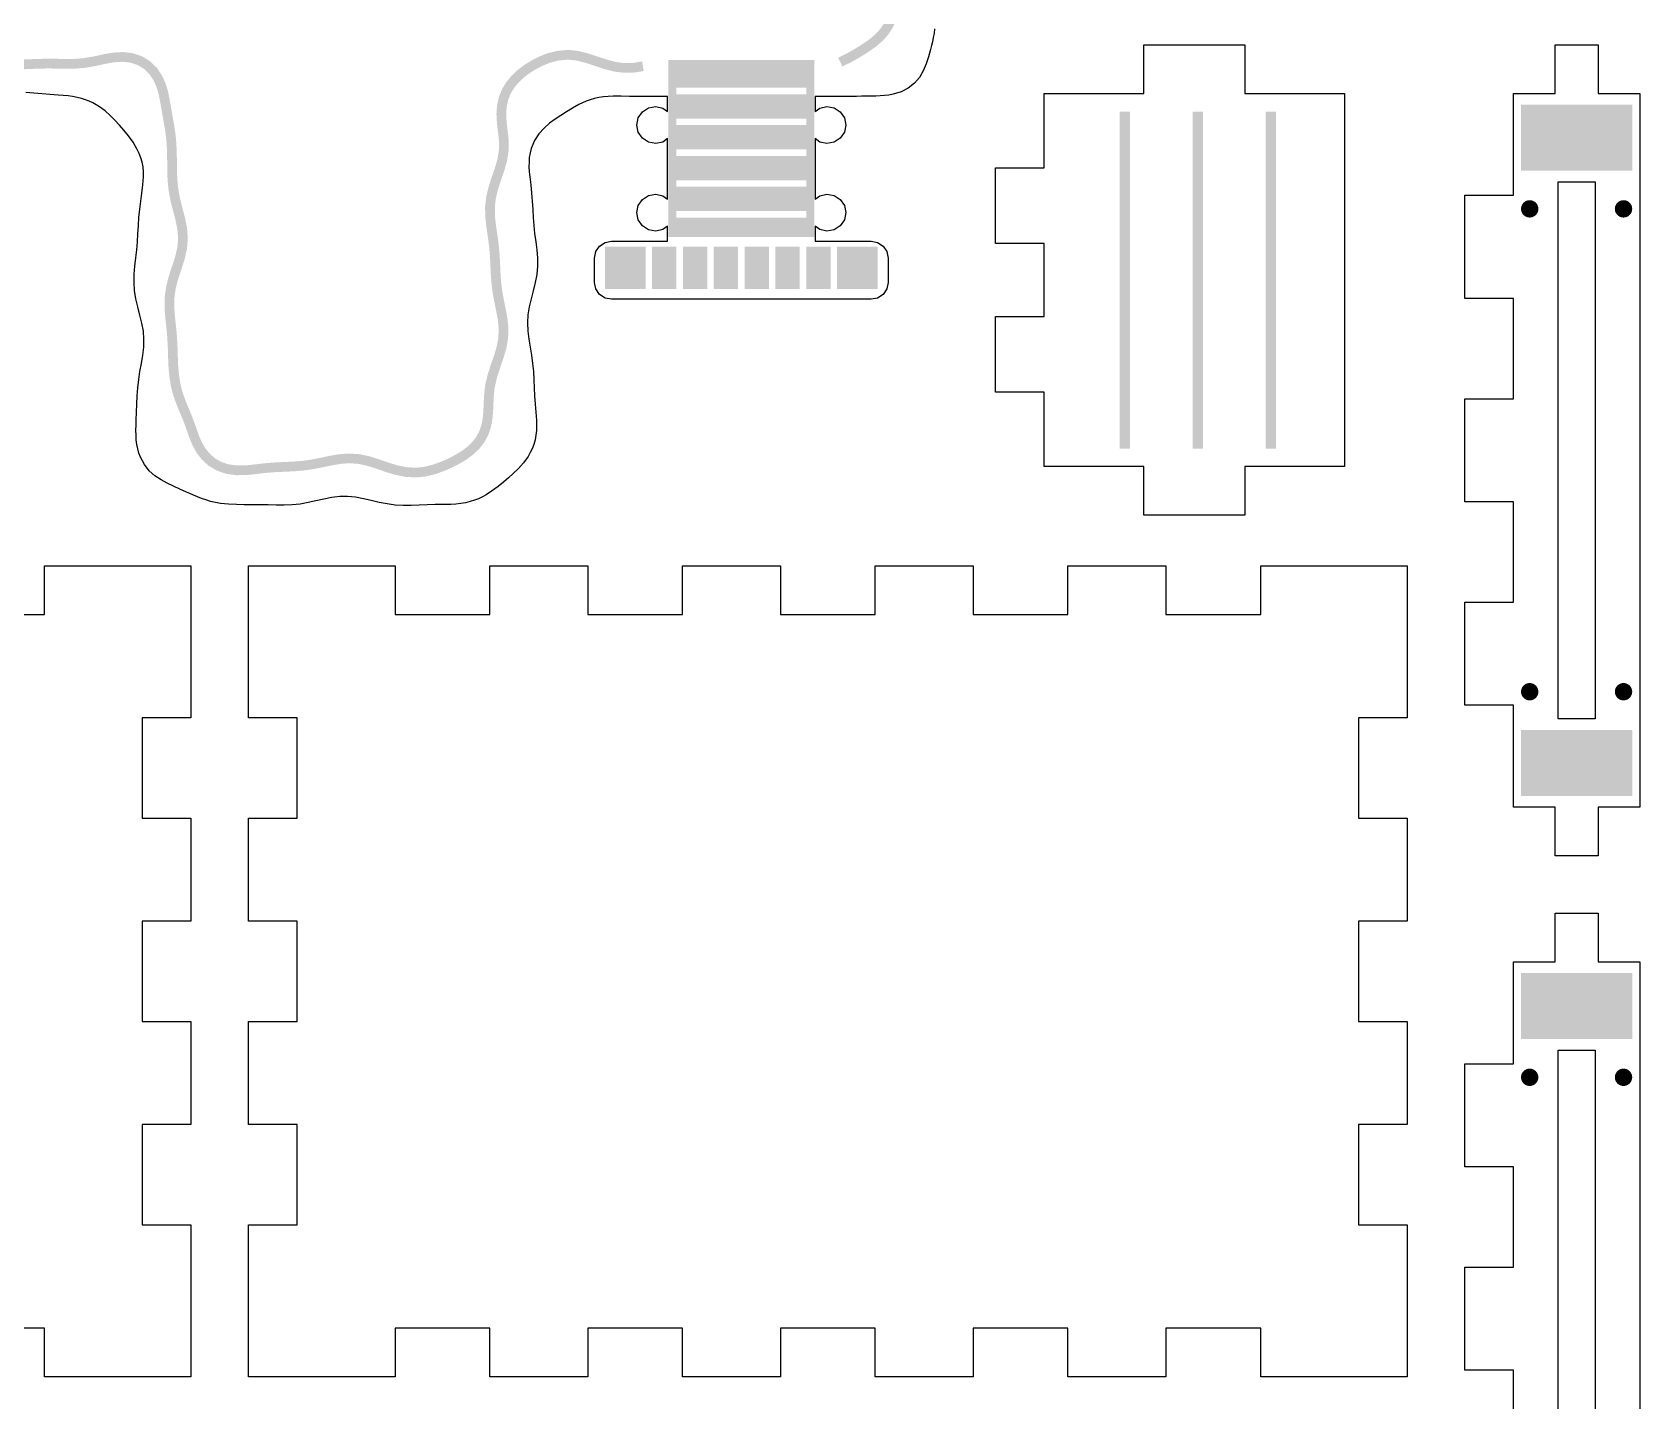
# Model space of a CAD drawing. Header units: millimetres. Extents: x 6 to 441, y 6 to 299.
# Drawn here: x 347.5 to 440, y 68 to 146.8 of the extents above; entities that cross this region are included whole.
import ezdxf

# ---------------------------------------------------------------- set-up
doc = ezdxf.new("R2010")
doc.units = ezdxf.units.MM
doc.layers.add('CUT', color=1, linetype='Continuous')
doc.layers.add('RASTER', color=7, linetype='Continuous')

msp = doc.modelspace()

# ---------------------------------------------------------------- hatches: boundary and pattern name
at = {"layer": 'RASTER'}
for points in [[(382.615, 145.087), (382.095, 145.003), (381.597, 144.992), (381.097, 145.058), (380.584, 145.192), (380.053, 145.368), (379.504, 145.547), (378.941, 145.687), (378.621, 145.729), (378.285, 145.748), (377.698, 145.692), (377.148, 145.55), (376.652, 145.352), (376.207, 145.122), (375.803, 144.866), (375.434, 144.584), (375.099, 144.268), (374.802, 143.91), (374.554, 143.505), (374.37, 143.054), (374.259, 142.565), (374.225, 142.051), (374.254, 141.527), (374.316, 140.994), (374.352, 140.733), (374.369, 140.482), (374.365, 139.976), (374.284, 139.474), (374.138, 138.958), (373.955, 138.425), (373.775, 137.874), (373.639, 137.307), (373.573, 136.734), (373.58, 136.164), (373.639, 135.606), (373.719, 135.064), (373.791, 134.532), (373.842, 134.004), (373.872, 133.473), (373.895, 132.932), (373.932, 132.383), (373.998, 131.829), (374.095, 131.278), (374.207, 130.738), (374.303, 130.214), (374.354, 129.705), (374.338, 129.205), (374.249, 128.701), (374.097, 128.184), (373.91, 127.649), (373.73, 127.096), (373.6, 126.544), (373.55, 126.248), (373.523, 125.967), (373.492, 125.454), (373.473, 124.981), (373.436, 124.548), (373.359, 124.151), (373.234, 123.791), (373.058, 123.466), (372.833, 123.174), (372.562, 122.912), (372.249, 122.675), (371.896, 122.455), (371.503, 122.248), (371.071, 122.054), (370.598, 121.88), (370.084, 121.75), (369.815, 121.717), (369.556, 121.697), (369.045, 121.728), (368.539, 121.828), (368.019, 121.987), (367.482, 122.175), (366.927, 122.351), (366.357, 122.473), (365.779, 122.515), (365.207, 122.477), (364.649, 122.383), (364.107, 122.269), (363.578, 122.165), (363.055, 122.091), (362.53, 122.048), (361.997, 122.024), (361.454, 121.999), (360.905, 121.956), (360.36, 121.891), (360.074, 121.86), (359.795, 121.831), (359.269, 121.825), (358.791, 121.893), (358.363, 122.041), (357.992, 122.262), (357.683, 122.541), (357.437, 122.861), (357.246, 123.205), (357.096, 123.559), (356.968, 123.922), (356.838, 124.294), (356.691, 124.68), (356.522, 125.088), (356.339, 125.528), (356.164, 126.015), (356.094, 126.271), (356.031, 126.532), (355.947, 127.075), (355.902, 127.619), (355.882, 128.172), (355.865, 128.735), (355.831, 129.305), (355.777, 129.872), (355.716, 130.429), (355.678, 130.971), (355.689, 131.502), (355.765, 132.03), (355.905, 132.566), (356.088, 133.119), (356.272, 133.692), (356.409, 134.283), (356.461, 134.885), (356.418, 135.486), (356.301, 136.071), (356.152, 136.638), (356.013, 137.189), (355.911, 137.73), (355.856, 138.269), (355.836, 138.816), (355.832, 139.374), (355.821, 139.941), (355.79, 140.509), (355.759, 140.797), (355.727, 141.077), (355.643, 141.592), (355.559, 142.063), (355.482, 142.507), (355.405, 142.945), (355.31, 143.39), (355.171, 143.844), (354.965, 144.296), (354.675, 144.722), (354.293, 145.094), (353.828, 145.381), (353.298, 145.562), (352.73, 145.629), (352.149, 145.595), (351.572, 145.494), (351.277, 145.425), (351.002, 145.369), (350.48, 145.277), (349.963, 145.235), (349.439, 145.229), (348.903, 145.239), (348.358, 145.244), (347.812, 145.232), (347.272, 145.209), (346.743, 145.192), (346.225, 145.206), (345.713, 145.267), (345.196, 145.381), (344.668, 145.535), (344.123, 145.7), (343.56, 145.836), (342.983, 145.905), (342.402, 145.884), (341.83, 145.78), (341.276, 145.624), (340.738, 145.458), (340.216, 145.318), (339.703, 145.226), (339.19, 145.187), (338.668, 145.191), (338.134, 145.216), (337.591, 145.239), (337.047, 145.246), (336.761, 145.253), (336.482, 145.258), (335.965, 145.308), (335.498, 145.413), (335.085, 145.578), (334.73, 145.799), (334.433, 146.066), (334.192, 146.363), (333.996, 146.678), (333.829, 147.004), (333.67, 147.339), (333.499, 147.687), (333.303, 148.053), (333.083, 148.447), (332.851, 148.881), (332.633, 149.369), (332.549, 149.627), (332.474, 149.887), (332.386, 150.402), (332.357, 150.912), (332.373, 151.431), (332.414, 151.964), (332.456, 152.506), (332.481, 153.053), (332.49, 153.596), (332.498, 154.13), (332.525, 154.653), (332.587, 155.171), (332.692, 155.692), (332.828, 156.223), (332.967, 156.77), (333.073, 157.334), (333.109, 157.912), (333.056, 158.491), (332.927, 159.049), (332.847, 159.339), (332.764, 159.61), (332.647, 160.132), (332.608, 160.618), (332.655, 161.067), (332.784, 161.476), (332.985, 161.843), (333.243, 162.165), (333.545, 162.443), (333.88, 162.681), (334.242, 162.885), (334.63, 163.06), (335.044, 163.206), (335.485, 163.315), (335.955, 163.375), (336.463, 163.37), (336.721, 163.335), (336.987, 163.29), (337.541, 163.161), (338.111, 163.034), (338.698, 162.949), (339.297, 162.943), (339.894, 163.029), (340.478, 163.19), (341.043, 163.383), (341.588, 163.561), (342.118, 163.687), (342.641, 163.741), (343.168, 163.728), (343.71, 163.665), (344.267, 163.582), (344.834, 163.509), (345.404, 163.461), (345.967, 163.433), (346.521, 163.408), (347.066, 163.362), (347.609, 163.283), (348.16, 163.176), (348.725, 163.061), (349.307, 162.976), (349.903, 162.958), (350.5, 163.029), (351.087, 163.178), (351.656, 163.37), (352.206, 163.558), (352.737, 163.698), (353.259, 163.767), (353.781, 163.761), (354.317, 163.695), (354.869, 163.597), (355.435, 163.501), (356.007, 163.429), (356.576, 163.387), (357.137, 163.361), (357.687, 163.329), (358.232, 163.271), (358.781, 163.186), (359.342, 163.088), (359.918, 163.007), (360.509, 162.981), (361.106, 163.035), (361.695, 163.171), (362.268, 163.357), (362.821, 163.549), (363.356, 163.702), (363.877, 163.786), (364.396, 163.79), (364.926, 163.725), (365.474, 163.616), (366.036, 163.499), (366.609, 163.404), (367.183, 163.344), (367.75, 163.314), (368.307, 163.291), (368.856, 163.253), (369.404, 163.192), (369.96, 163.113), (370.531, 163.041), (371.117, 163.01), (371.71, 163.05), (372.301, 163.168), (372.877, 163.345), (373.435, 163.537), (373.974, 163.7), (374.496, 163.797), (375.013, 163.813), (375.538, 163.753), (376.08, 163.638), (376.639, 163.503), (377.211, 163.385), (377.788, 163.306), (378.362, 163.266), (378.925, 163.249), (379.478, 163.23), (380.027, 163.193), (380.581, 163.136), (381.146, 163.077), (381.725, 163.045), (382.315, 163.072), (382.905, 163.173), (383.485, 163.335), (384.047, 163.523), (384.59, 163.691), (385.115, 163.801), (385.63, 163.83), (386.151, 163.777), (386.688, 163.66), (387.243, 163.512), (387.813, 163.373), (388.393, 163.273), (388.971, 163.221), (389.541, 163.205), (390.1, 163.201), (390.651, 163.187), (391.203, 163.155), (391.763, 163.112), (392.336, 163.084), (392.907, 163.101), (393.204, 163.124), (393.488, 163.165), (394.02, 163.242), (394.526, 163.304), (395.004, 163.317), (395.449, 163.26), (395.851, 163.123), (396.202, 162.907), (396.49, 162.62), (396.711, 162.273), (396.864, 161.882), (396.956, 161.458), (397.002, 161.009), (397.024, 160.538), (397.04, 160.044), (397.06, 159.525), (397.065, 159.252), (397.077, 158.975), (397.087, 158.443), (397.088, 157.912), (397.072, 157.38), (397.049, 156.84), (397.038, 156.288), (397.066, 155.727), (397.149, 155.162), (397.284, 154.604), (397.448, 154.059), (397.604, 153.531), (397.714, 153.021), (397.754, 152.523), (397.716, 152.025), (397.606, 151.516), (397.45, 150.989), (397.284, 150.445), (397.147, 149.897), (397.086, 149.606), (397.041, 149.327), (396.964, 148.817), (396.889, 148.353), (396.794, 147.934), (396.667, 147.561), (396.502, 147.228), (396.298, 146.935), (396.06, 146.673), (395.788, 146.435), (395.485, 146.211), (395.149, 145.989), (394.777, 145.763), (394.365, 145.531), (393.895, 145.302), (394.141, 144.798), (394.624, 145.035), (395.059, 145.279), (395.449, 145.516), (395.806, 145.751), (396.14, 145.999), (396.452, 146.273), (396.737, 146.586), (396.984, 146.944), (397.185, 147.345), (397.334, 147.783), (397.439, 148.246), (397.517, 148.73), (397.595, 149.241), (397.637, 149.504), (397.693, 149.769), (397.824, 150.295), (397.986, 150.828), (398.149, 151.377), (398.27, 151.945), (398.315, 152.524), (398.268, 153.103), (398.147, 153.67), (397.985, 154.219), (397.825, 154.751), (397.699, 155.269), (397.623, 155.781), (397.598, 156.297), (397.609, 156.822), (397.632, 157.359), (397.648, 157.904), (397.648, 158.449), (397.637, 158.99), (397.625, 159.269), (397.62, 159.543), (397.6, 160.064), (397.584, 160.56), (397.561, 161.051), (397.509, 161.547), (397.4, 162.044), (397.211, 162.527), (396.927, 162.971), (396.548, 163.347), (396.09, 163.63), (395.575, 163.806), (395.033, 163.876), (394.485, 163.862), (393.946, 163.798), (393.408, 163.72), (393.141, 163.681), (392.882, 163.66), (392.342, 163.645), (391.798, 163.671), (391.241, 163.714), (390.675, 163.747), (390.109, 163.762), (389.551, 163.766), (389.004, 163.781), (388.466, 163.828), (387.928, 163.922), (387.381, 164.055), (386.819, 164.205), (386.239, 164.331), (385.643, 164.39), (385.041, 164.356), (384.449, 164.234), (383.875, 164.056), (383.32, 163.87), (382.782, 163.719), (382.255, 163.629), (381.728, 163.606), (381.191, 163.635), (380.639, 163.693), (380.075, 163.751), (379.507, 163.79), (378.943, 163.809), (378.389, 163.826), (377.846, 163.863), (377.306, 163.937), (376.761, 164.05), (376.203, 164.184), (375.628, 164.306), (375.036, 164.373), (374.436, 164.354), (373.841, 164.244), (373.263, 164.07), (372.703, 163.877), (372.163, 163.712), (371.636, 163.605), (371.113, 163.571), (370.581, 163.599), (370.035, 163.669), (369.474, 163.748), (368.906, 163.812), (368.337, 163.85), (367.777, 163.873), (367.227, 163.903), (366.684, 163.959), (366.139, 164.05), (365.585, 164.165), (365.015, 164.278), (364.428, 164.349), (363.83, 164.344), (363.234, 164.249), (362.652, 164.084), (362.089, 163.888), (361.545, 163.71), (361.017, 163.589), (360.496, 163.541), (359.97, 163.565), (359.429, 163.642), (358.873, 163.739), (358.305, 163.827), (357.733, 163.887), (357.166, 163.921), (356.61, 163.947), (356.062, 163.987), (355.517, 164.055), (354.965, 164.149), (354.4, 164.249), (353.819, 164.32), (353.225, 164.326), (352.629, 164.248), (352.044, 164.094), (351.476, 163.901), (350.928, 163.715), (350.398, 163.58), (349.878, 163.518), (349.357, 163.534), (348.822, 163.613), (348.27, 163.725), (347.703, 163.836), (347.13, 163.919), (346.557, 163.967), (345.994, 163.993), (345.441, 164.02), (344.893, 164.066), (344.344, 164.137), (343.783, 164.22), (343.208, 164.287), (342.618, 164.301), (342.024, 164.239), (341.437, 164.1), (340.865, 163.914), (340.313, 163.725), (339.779, 163.578), (339.26, 163.502), (338.742, 163.508), (338.212, 163.585), (337.665, 163.708), (337.103, 163.838), (336.805, 163.889), (336.492, 163.93), (335.923, 163.935), (335.383, 163.866), (334.884, 163.743), (334.422, 163.58), (333.99, 163.385), (333.58, 163.154), (333.191, 162.878), (332.832, 162.547), (332.518, 162.153), (332.268, 161.695), (332.106, 161.179), (332.047, 160.623), (332.093, 160.048), (332.22, 159.474), (332.309, 159.183), (332.384, 158.914), (332.503, 158.402), (332.548, 157.904), (332.517, 157.404), (332.42, 156.891), (332.285, 156.362), (332.146, 155.816), (332.034, 155.26), (331.966, 154.701), (331.938, 154.148), (331.93, 153.605), (331.921, 153.071), (331.896, 152.541), (331.856, 152.006), (331.814, 151.462), (331.796, 150.904), (331.83, 150.338), (331.926, 149.772), (332.013, 149.463), (332.113, 149.159), (332.347, 148.636), (332.591, 148.179), (332.812, 147.784), (333, 147.431), (333.165, 147.096), (333.327, 146.756), (333.509, 146.401), (333.736, 146.036), (334.028, 145.678), (334.394, 145.35), (334.833, 145.077), (335.333, 144.877), (335.877, 144.754), (336.443, 144.699), (336.749, 144.693), (337.037, 144.686), (337.575, 144.678), (338.11, 144.656), (338.653, 144.631), (339.209, 144.627), (339.774, 144.67), (340.338, 144.771), (340.894, 144.919), (341.434, 145.087), (341.957, 145.234), (342.463, 145.327), (342.96, 145.345), (343.46, 145.285), (343.975, 145.159), (344.508, 144.998), (345.058, 144.838), (345.619, 144.715), (346.184, 144.647), (346.744, 144.632), (347.293, 144.649), (347.83, 144.672), (348.362, 144.683), (348.895, 144.679), (349.437, 144.669), (349.99, 144.675), (350.551, 144.721), (351.105, 144.818), (351.397, 144.878), (351.68, 144.944), (352.214, 145.039), (352.715, 145.069), (353.176, 145.015), (353.59, 144.874), (353.949, 144.652), (354.245, 144.362), (354.477, 144.021), (354.647, 143.646), (354.767, 143.249), (354.855, 142.838), (354.93, 142.411), (355.007, 141.966), (355.091, 141.498), (355.173, 140.996), (355.202, 140.736), (355.231, 140.469), (355.261, 139.92), (355.272, 139.367), (355.276, 138.804), (355.296, 138.23), (355.356, 137.649), (355.465, 137.069), (355.609, 136.499), (355.755, 135.945), (355.862, 135.41), (355.9, 134.889), (355.855, 134.371), (355.732, 133.841), (355.555, 133.293), (355.368, 132.725), (355.216, 132.141), (355.13, 131.548), (355.118, 130.958), (355.158, 130.379), (355.219, 129.815), (355.272, 129.262), (355.305, 128.71), (355.322, 128.153), (355.343, 127.586), (355.39, 127.009), (355.48, 126.431), (355.552, 126.132), (355.631, 125.841), (355.816, 125.326), (356.004, 124.873), (356.171, 124.473), (356.312, 124.102), (356.439, 123.736), (356.574, 123.356), (356.743, 122.958), (356.969, 122.552), (357.273, 122.16), (357.66, 121.81), (358.128, 121.532), (358.66, 121.348), (359.233, 121.266), (359.819, 121.271), (360.133, 121.303), (360.424, 121.334), (360.96, 121.398), (361.488, 121.44), (362.022, 121.464), (362.566, 121.489), (363.118, 121.534), (363.671, 121.613), (364.219, 121.72), (364.754, 121.833), (365.273, 121.92), (365.778, 121.954), (366.277, 121.918), (366.783, 121.809), (367.305, 121.644), (367.845, 121.455), (368.402, 121.285), (368.973, 121.172), (369.548, 121.137), (369.87, 121.159), (370.198, 121.201), (370.763, 121.345), (371.282, 121.534), (371.749, 121.745), (372.174, 121.969), (372.566, 122.213), (372.927, 122.487), (373.251, 122.801), (373.528, 123.16), (373.747, 123.565), (373.9, 124.006), (373.991, 124.47), (374.033, 124.946), (374.052, 125.426), (374.082, 125.927), (374.105, 126.174), (374.148, 126.427), (374.27, 126.944), (374.441, 127.469), (374.63, 128.012), (374.794, 128.573), (374.895, 129.146), (374.914, 129.724), (374.858, 130.292), (374.757, 130.846), (374.646, 131.384), (374.552, 131.911), (374.49, 132.435), (374.455, 132.963), (374.432, 133.5), (374.401, 134.046), (374.348, 134.596), (374.274, 135.142), (374.195, 135.677), (374.139, 136.197), (374.133, 136.705), (374.191, 137.209), (374.314, 137.721), (374.486, 138.247), (374.673, 138.791), (374.831, 139.353), (374.923, 139.929), (374.93, 140.491), (374.91, 140.789), (374.872, 141.063), (374.812, 141.575), (374.786, 142.049), (374.814, 142.486), (374.904, 142.887), (375.054, 143.253), (375.258, 143.584), (375.507, 143.884), (375.796, 144.157), (376.123, 144.406), (376.485, 144.635), (376.884, 144.842), (377.321, 145.017), (377.794, 145.14), (378.308, 145.188), (378.569, 145.171), (378.828, 145.138), (379.349, 145.008), (379.878, 144.836), (380.424, 144.655), (380.989, 144.508), (381.566, 144.432), (382.146, 144.445), (382.703, 144.533)], [(439.6, 142.6), (439.6, 138.8), (433.2, 138.8), (433.2, 142.6)], [(410.7, 142.2), (410.7, 122.8), (410.1, 122.8), (410.1, 142.2)], [(414.9, 142.2), (414.9, 122.8), (414.3, 122.8), (414.3, 142.2)], [(419.1, 142.2), (419.1, 122.8), (418.5, 122.8), (418.5, 142.2)], [(434.2, 136.6), (434.196, 136.535), (434.183, 136.471), (434.162, 136.409), (434.133, 136.35), (434.097, 136.296), (434.054, 136.246), (434.004, 136.203), (433.95, 136.167), (433.891, 136.138), (433.829, 136.117), (433.765, 136.104), (433.7, 136.1), (433.635, 136.104), (433.571, 136.117), (433.509, 136.138), (433.45, 136.167), (433.396, 136.203), (433.346, 136.246), (433.303, 136.296), (433.267, 136.35), (433.238, 136.409), (433.217, 136.471), (433.204, 136.535), (433.2, 136.6), (433.204, 136.665), (433.217, 136.729), (433.238, 136.791), (433.267, 136.85), (433.303, 136.904), (433.346, 136.954), (433.396, 136.997), (433.45, 137.033), (433.509, 137.062), (433.571, 137.083), (433.635, 137.096), (433.7, 137.1), (433.765, 137.096), (433.829, 137.083), (433.891, 137.062), (433.95, 137.033), (434.004, 136.997), (434.054, 136.954), (434.097, 136.904), (434.133, 136.85), (434.162, 136.791), (434.183, 136.729), (434.196, 136.665)], [(439.6, 136.6), (439.596, 136.535), (439.583, 136.471), (439.562, 136.409), (439.533, 136.35), (439.497, 136.296), (439.454, 136.246), (439.404, 136.203), (439.35, 136.167), (439.291, 136.138), (439.229, 136.117), (439.165, 136.104), (439.1, 136.1), (439.035, 136.104), (438.971, 136.117), (438.909, 136.138), (438.85, 136.167), (438.796, 136.203), (438.746, 136.246), (438.703, 136.296), (438.667, 136.35), (438.638, 136.409), (438.617, 136.471), (438.604, 136.535), (438.6, 136.6), (438.604, 136.665), (438.617, 136.729), (438.638, 136.791), (438.667, 136.85), (438.703, 136.904), (438.746, 136.954), (438.796, 136.997), (438.85, 137.033), (438.909, 137.062), (438.971, 137.083), (439.035, 137.096), (439.1, 137.1), (439.165, 137.096), (439.229, 137.083), (439.291, 137.062), (439.35, 137.033), (439.404, 136.997), (439.454, 136.954), (439.497, 136.904), (439.533, 136.85), (439.562, 136.791), (439.583, 136.729), (439.596, 136.665)], [(434.2, 108.799), (434.196, 108.734), (434.183, 108.67), (434.162, 108.608), (434.133, 108.549), (434.097, 108.495), (434.054, 108.445), (434.004, 108.402), (433.95, 108.366), (433.891, 108.337), (433.829, 108.316), (433.765, 108.303), (433.7, 108.299), (433.635, 108.303), (433.571, 108.316), (433.509, 108.337), (433.45, 108.366), (433.396, 108.402), (433.346, 108.445), (433.303, 108.495), (433.267, 108.549), (433.238, 108.608), (433.217, 108.67), (433.204, 108.734), (433.2, 108.799), (433.204, 108.864), (433.217, 108.928), (433.238, 108.99), (433.267, 109.049), (433.303, 109.103), (433.346, 109.153), (433.396, 109.196), (433.45, 109.232), (433.509, 109.261), (433.571, 109.282), (433.635, 109.295), (433.7, 109.299), (433.765, 109.295), (433.829, 109.282), (433.891, 109.261), (433.95, 109.232), (434.004, 109.196), (434.054, 109.153), (434.097, 109.103), (434.133, 109.049), (434.162, 108.99), (434.183, 108.928), (434.196, 108.864)], [(439.6, 108.799), (439.596, 108.734), (439.583, 108.67), (439.562, 108.608), (439.533, 108.549), (439.497, 108.495), (439.454, 108.445), (439.404, 108.402), (439.35, 108.366), (439.291, 108.337), (439.229, 108.316), (439.165, 108.303), (439.1, 108.299), (439.035, 108.303), (438.971, 108.316), (438.909, 108.337), (438.85, 108.366), (438.796, 108.402), (438.746, 108.445), (438.703, 108.495), (438.667, 108.549), (438.638, 108.608), (438.617, 108.67), (438.604, 108.734), (438.6, 108.799), (438.604, 108.864), (438.617, 108.928), (438.638, 108.99), (438.667, 109.049), (438.703, 109.103), (438.746, 109.153), (438.796, 109.196), (438.85, 109.232), (438.909, 109.261), (438.971, 109.282), (439.035, 109.295), (439.1, 109.299), (439.165, 109.295), (439.229, 109.282), (439.291, 109.261), (439.35, 109.232), (439.404, 109.196), (439.454, 109.153), (439.497, 109.103), (439.533, 109.049), (439.562, 108.99), (439.583, 108.928), (439.596, 108.864)], [(439.6, 106.599), (439.6, 102.799), (433.2, 102.799), (433.2, 106.599)], [(439.6, 92.6), (439.6, 88.8), (433.2, 88.8), (433.2, 92.6)], [(434.2, 86.6), (434.196, 86.535), (434.183, 86.471), (434.162, 86.409), (434.133, 86.35), (434.097, 86.296), (434.054, 86.246), (434.004, 86.203), (433.95, 86.167), (433.891, 86.138), (433.829, 86.117), (433.765, 86.104), (433.7, 86.1), (433.635, 86.104), (433.571, 86.117), (433.509, 86.138), (433.45, 86.167), (433.396, 86.203), (433.346, 86.246), (433.303, 86.296), (433.267, 86.35), (433.238, 86.409), (433.217, 86.471), (433.204, 86.535), (433.2, 86.6), (433.204, 86.665), (433.217, 86.729), (433.238, 86.791), (433.267, 86.85), (433.303, 86.904), (433.346, 86.954), (433.396, 86.997), (433.45, 87.033), (433.509, 87.062), (433.571, 87.083), (433.635, 87.096), (433.7, 87.1), (433.765, 87.096), (433.829, 87.083), (433.891, 87.062), (433.95, 87.033), (434.004, 86.997), (434.054, 86.954), (434.097, 86.904), (434.133, 86.85), (434.162, 86.791), (434.183, 86.729), (434.196, 86.665)], [(439.6, 86.6), (439.596, 86.535), (439.583, 86.471), (439.562, 86.409), (439.533, 86.35), (439.497, 86.296), (439.454, 86.246), (439.404, 86.203), (439.35, 86.167), (439.291, 86.138), (439.229, 86.117), (439.165, 86.104), (439.1, 86.1), (439.035, 86.104), (438.971, 86.117), (438.909, 86.138), (438.85, 86.167), (438.796, 86.203), (438.746, 86.246), (438.703, 86.296), (438.667, 86.35), (438.638, 86.409), (438.617, 86.471), (438.604, 86.535), (438.6, 86.6), (438.604, 86.665), (438.617, 86.729), (438.638, 86.791), (438.667, 86.85), (438.703, 86.904), (438.746, 86.954), (438.796, 86.997), (438.85, 87.033), (438.909, 87.062), (438.971, 87.083), (439.035, 87.096), (439.1, 87.1), (439.165, 87.096), (439.229, 87.083), (439.291, 87.062), (439.35, 87.033), (439.404, 86.997), (439.454, 86.954), (439.497, 86.904), (439.533, 86.85), (439.562, 86.791), (439.583, 86.729), (439.596, 86.665)]]:
    msp.add_hatch(color=7, dxfattribs=at).paths.add_polyline_path(points)
h = msp.add_hatch(color=7, dxfattribs=at)
h.paths.add_polyline_path([(392.524, 145.161), (384.118, 145.161), (384.118, 134.981), (392.524, 134.981)])
h.paths.add_polyline_path([(392.057, 143.574), (392.057, 143.2), (384.585, 143.2), (384.585, 143.574), (392.057, 143.574)], flags=0)
h.paths.add_polyline_path([(392.057, 141.799), (392.057, 141.425), (384.585, 141.425), (384.585, 141.799), (392.057, 141.799)], flags=0)
h.paths.add_polyline_path([(392.057, 140.024), (392.057, 139.651), (384.585, 139.651), (384.585, 140.024), (392.057, 140.024)], flags=0)
h.paths.add_polyline_path([(392.057, 138.25), (392.057, 137.876), (384.585, 137.876), (384.585, 138.25), (392.057, 138.25)], flags=0)
h.paths.add_polyline_path([(392.057, 136.475), (392.057, 136.102), (384.585, 136.102), (384.585, 136.475), (392.057, 136.475)], flags=0)
h = msp.add_hatch(color=7, dxfattribs=at)
h.paths.add_polyline_path([(396.166, 134.42), (380.475, 134.42), (380.475, 131.992), (396.166, 131.992)])
h.paths.add_polyline_path([(393.831, 134.42), (393.831, 131.992), (393.458, 131.992), (393.458, 134.42), (393.831, 134.42)], flags=0)
h.paths.add_polyline_path([(392.057, 134.42), (392.057, 131.992), (391.683, 131.992), (391.683, 134.42), (392.057, 134.42)], flags=0)
h.paths.add_polyline_path([(390.282, 134.42), (390.282, 131.992), (389.909, 131.992), (389.909, 134.42), (390.282, 134.42)], flags=0)
h.paths.add_polyline_path([(388.508, 134.42), (388.508, 131.992), (388.134, 131.992), (388.134, 134.42), (388.508, 134.42)], flags=0)
h.paths.add_polyline_path([(386.733, 134.42), (386.733, 131.992), (386.359, 131.992), (386.359, 134.42), (386.733, 134.42)], flags=0)
h.paths.add_polyline_path([(384.958, 134.42), (384.958, 131.992), (384.585, 131.992), (384.585, 134.42), (384.958, 134.42)], flags=0)
h.paths.add_polyline_path([(383.184, 134.42), (383.184, 131.992), (382.81, 131.992), (382.81, 134.42), (383.184, 134.42)], flags=0)

# ---------------------------------------------------------------- linework, layer by layer
at = {"layer": 'CUT'}
for points in [[(399.447, 146.959), (399.413, 146.7), (399.363, 146.461), (399.317, 146.222), (399.259, 146.001), (399.208, 145.78), (399.088, 145.355), (398.953, 144.947), (398.787, 144.548), (398.568, 144.171), (398.282, 143.831), (397.929, 143.547), (397.517, 143.333), (397.063, 143.194), (396.813, 143.153), (396.569, 143.117), (396.311, 143.103), (396.056, 143.087), (395.785, 143.087), (395.518, 143.079), (395.235, 143.083), (394.953, 143.078), (394.486, 143.07), (394.018, 143.067), (393.551, 143.067), (393.084, 143.067), (392.564, 143.067), (392.564, 142.208), (392.839, 142.402), (393.25, 142.493), (393.665, 142.418), (394.019, 142.188), (394.256, 141.839), (394.339, 141.425), (394.256, 141.012), (394.019, 140.663), (393.665, 140.433), (393.25, 140.357), (392.839, 140.449), (392.564, 140.643), (392.564, 137.164), (392.839, 137.358), (393.25, 137.45), (393.665, 137.374), (394.019, 137.144), (394.256, 136.795), (394.339, 136.382), (394.256, 135.968), (394.019, 135.619), (393.665, 135.389), (393.25, 135.314), (392.839, 135.405), (392.564, 135.599), (392.564, 134.741), (395.797, 134.741), (396.166, 134.667), (396.482, 134.456), (396.693, 134.14), (396.767, 133.77), (396.767, 132.362), (396.693, 131.992), (396.482, 131.676), (396.166, 131.465), (395.797, 131.392), (380.845, 131.392), (380.476, 131.465), (380.16, 131.676), (379.948, 131.992), (379.875, 132.362), (379.875, 133.77), (379.948, 134.14), (380.16, 134.456), (380.476, 134.667), (380.845, 134.741), (384.078, 134.741), (384.078, 135.599), (383.803, 135.405), (383.391, 135.314), (382.976, 135.389), (382.623, 135.619), (382.386, 135.968), (382.302, 136.382), (382.386, 136.795), (382.623, 137.144), (382.976, 137.374), (383.391, 137.45), (383.803, 137.358), (384.078, 137.164), (384.078, 140.643), (383.803, 140.449), (383.391, 140.357), (382.976, 140.433), (382.623, 140.663), (382.386, 141.012), (382.302, 141.425), (382.386, 141.839), (382.623, 142.188), (382.976, 142.418), (383.391, 142.493), (383.803, 142.402), (384.078, 142.208), (384.078, 143.067), (383.744, 143.067), (383.277, 143.067), (382.81, 143.067), (382.343, 143.067), (381.876, 143.074), (381.409, 143.08), (380.943, 143.08), (380.662, 143.066), (380.381, 143.047), (380.121, 143.005), (379.863, 142.955), (379.626, 142.883), (379.392, 142.807), (379.18, 142.712), (378.974, 142.617), (378.597, 142.403), (378.258, 142.184), (377.937, 141.968), (377.612, 141.756), (377.284, 141.524), (376.964, 141.249), (376.666, 140.918), (376.412, 140.526), (376.312, 140.299), (376.223, 140.07), (376.163, 139.818), (376.116, 139.565), (376.1, 139.292), (376.094, 139.019), (376.115, 138.729), (376.141, 138.443), (376.2, 137.974), (376.248, 137.506), (376.283, 137.038), (376.31, 136.571), (376.337, 136.104), (376.373, 135.638), (376.424, 135.172), (376.484, 134.706), (376.542, 134.238), (376.581, 133.768), (376.585, 133.298), (376.543, 132.827), (376.458, 132.357), (376.342, 131.889), (376.218, 131.422), (376.109, 130.957), (376.037, 130.493), (376.011, 130.03), (376.033, 129.567), (376.09, 129.102), (376.167, 128.636), (376.243, 128.168), (376.306, 127.7), (376.349, 127.232), (376.377, 126.764), (376.397, 126.296), (376.422, 125.83), (376.455, 125.364), (376.494, 124.897), (376.532, 124.426), (376.537, 124.136), (376.533, 123.842), (376.498, 123.567), (376.45, 123.292), (376.372, 123.04), (376.283, 122.792), (376.169, 122.568), (376.05, 122.35), (375.776, 121.971), (375.486, 121.648), (375.196, 121.368), (374.911, 121.114), (374.626, 120.87), (374.328, 120.624), (373.999, 120.375), (373.624, 120.132), (373.415, 120.023), (373.198, 119.914), (372.959, 119.825), (372.715, 119.742), (372.449, 119.682), (372.18, 119.631), (371.892, 119.606), (371.606, 119.587), (371.146, 119.578), (370.689, 119.57), (370.232, 119.557), (369.774, 119.538), (369.316, 119.523), (368.857, 119.522), (368.397, 119.549), (367.937, 119.608), (367.478, 119.698), (367.02, 119.806), (366.563, 119.912), (366.109, 119.996), (365.655, 120.039), (365.202, 120.034), (364.748, 119.98), (364.293, 119.891), (363.836, 119.785), (363.378, 119.685), (362.918, 119.605), (362.458, 119.556), (361.999, 119.537), (361.54, 119.539), (361.083, 119.55), (360.625, 119.56), (360.169, 119.564), (359.711, 119.565), (359.253, 119.572), (358.794, 119.594), (358.333, 119.642), (358.048, 119.695), (357.765, 119.756), (357.505, 119.839), (357.25, 119.923), (357.017, 120.02), (356.789, 120.111), (356.581, 120.21), (356.38, 120.296), (355.994, 120.47), (355.631, 120.633), (355.273, 120.8), (354.918, 120.992), (354.57, 121.227), (354.244, 121.521), (353.958, 121.881), (353.732, 122.299), (353.648, 122.54), (353.575, 122.779), (353.529, 123.039), (353.492, 123.298), (353.479, 123.575), (353.469, 123.849), (353.48, 124.14), (353.489, 124.426), (353.513, 124.895), (353.53, 125.362), (353.55, 125.83), (353.581, 126.298), (353.633, 126.767), (353.705, 127.235), (353.789, 127.702), (353.868, 128.168), (353.923, 128.632), (353.937, 129.096), (353.902, 129.559), (353.82, 130.022), (353.706, 130.488), (353.583, 130.955), (353.474, 131.424), (353.398, 131.894), (353.366, 132.365), (353.376, 132.835), (353.415, 133.303), (353.469, 133.771), (353.521, 134.237), (353.562, 134.704), (353.592, 135.17), (353.617, 135.637), (353.647, 136.105), (353.69, 136.573), (353.748, 137.041), (353.814, 137.508), (353.873, 137.974), (353.909, 138.441), (353.903, 138.726), (353.881, 139.014), (353.825, 139.282), (353.755, 139.547), (353.658, 139.789), (353.554, 140.025), (353.43, 140.238), (353.307, 140.445), (353.042, 140.811), (352.778, 141.134), (352.521, 141.427), (352.265, 141.704), (352, 141.973), (351.709, 142.235), (351.379, 142.483), (350.998, 142.705), (350.787, 142.797), (350.569, 142.886), (350.331, 142.955), (350.089, 143.019), (349.827, 143.062), (349.564, 143.102), (349.281, 143.125), (348.997, 143.15), (348.529, 143.182), (348.062, 143.224), (347.595, 143.269), (347.129, 143.305)], [(342.75, 113.24), (348.215, 113.24), (348.215, 116.04), (353.801, 116.04), (356.641, 116.04), (356.641, 113.2), (356.641, 107.303), (353.841, 107.303), (353.841, 101.525), (356.641, 101.525), (356.641, 95.588), (353.841, 95.588), (353.841, 89.811), (356.641, 89.811), (356.641, 83.874), (353.841, 83.874), (353.841, 78.096), (356.641, 78.096), (356.641, 72.199), (356.641, 69.359), (353.801, 69.359), (348.215, 69.359), (348.215, 72.159), (342.75, 72.159)]]:
    msp.add_lwpolyline(points, dxfattribs=at)
for points in [[(423.04, 143.24), (423.04, 121.76), (417.307, 121.76), (417.307, 118.96), (411.493, 118.96), (411.493, 121.76), (405.76, 121.76), (405.76, 126.04), (402.96, 126.04), (402.96, 130.4), (405.76, 130.4), (405.76, 134.6), (402.96, 134.6), (402.96, 138.96), (405.76, 138.96), (405.76, 143.24), (411.493, 143.24), (411.493, 146.04), (417.307, 146.04), (417.307, 143.24)], [(440.04, 143.24), (440.04, 102.159), (437.64, 102.159), (437.64, 99.359), (435.16, 99.359), (435.16, 102.159), (432.76, 102.159), (432.76, 108.016), (429.96, 108.016), (429.96, 113.954), (432.76, 113.954), (432.76, 119.731), (429.96, 119.731), (429.96, 125.668), (432.76, 125.668), (432.76, 131.445), (429.96, 131.445), (429.96, 137.383), (432.76, 137.383), (432.76, 143.24), (435.16, 143.24), (435.16, 146.04), (437.64, 146.04), (437.64, 143.24)], [(437.46, 138.16), (437.46, 107.239), (435.34, 107.239), (435.34, 138.16)], [(359.96, 116.04), (362.8, 116.04), (368.386, 116.04), (368.386, 113.24), (373.851, 113.24), (373.851, 116.04), (379.477, 116.04), (379.477, 113.24), (384.942, 113.24), (384.942, 116.04), (390.568, 116.04), (390.568, 113.24), (396.033, 113.24), (396.033, 116.04), (401.659, 116.04), (401.659, 113.24), (407.124, 113.24), (407.124, 116.04), (412.75, 116.04), (412.75, 113.24), (418.215, 113.24), (418.215, 116.04), (423.801, 116.04), (426.641, 116.04), (426.641, 113.2), (426.641, 107.303), (423.841, 107.303), (423.841, 101.525), (426.641, 101.525), (426.641, 95.588), (423.841, 95.588), (423.841, 89.811), (426.641, 89.811), (426.641, 83.874), (423.841, 83.874), (423.841, 78.096), (426.641, 78.096), (426.641, 72.199), (426.641, 69.359), (423.801, 69.359), (418.215, 69.359), (418.215, 72.159), (412.75, 72.159), (412.75, 69.359), (407.124, 69.359), (407.124, 72.159), (401.659, 72.159), (401.659, 69.359), (396.033, 69.359), (396.033, 72.159), (390.568, 72.159), (390.568, 69.359), (384.942, 69.359), (384.942, 72.159), (379.477, 72.159), (379.477, 69.359), (373.851, 69.359), (373.851, 72.159), (368.386, 72.159), (368.386, 69.359), (362.8, 69.359), (359.96, 69.359), (359.96, 72.199), (359.96, 78.096), (362.76, 78.096), (362.76, 83.874), (359.96, 83.874), (359.96, 89.811), (362.76, 89.811), (362.76, 95.588), (359.96, 95.588), (359.96, 101.525), (362.76, 101.525), (362.76, 107.303), (359.96, 107.303), (359.96, 113.2)], [(440.04, 93.24), (440.04, 52.159), (437.64, 52.159), (437.64, 49.359), (435.16, 49.359), (435.16, 52.159), (432.76, 52.159), (432.76, 58.016), (429.96, 58.016), (429.96, 63.954), (432.76, 63.954), (432.76, 69.731), (429.96, 69.731), (429.96, 75.668), (432.76, 75.668), (432.76, 81.445), (429.96, 81.445), (429.96, 87.383), (432.76, 87.383), (432.76, 93.24), (435.16, 93.24), (435.16, 96.04), (437.64, 96.04), (437.64, 93.24)], [(437.46, 88.16), (437.46, 57.239), (435.34, 57.239), (435.34, 88.16)]]:
    msp.add_lwpolyline(points, close=True, dxfattribs=at)

doc.saveas('drawing.dxf')
